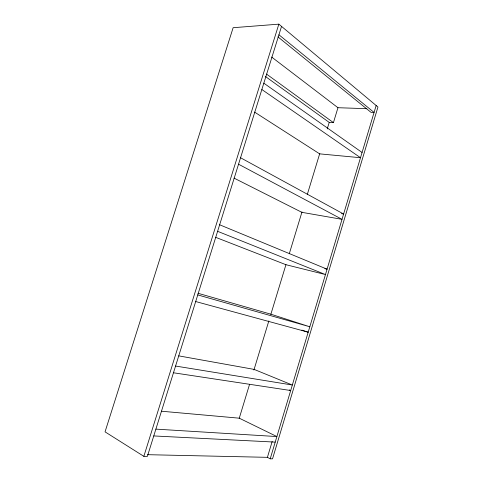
<?xml version="1.0" encoding="UTF-8"?>
<svg xmlns="http://www.w3.org/2000/svg" width="483" height="483" viewBox="0 0 483 483"><rect width="100%" height="100%" fill="white"/><g stroke="black" fill="none" stroke-linecap="round" stroke-linejoin="round"><path stroke-width="0.72" d="M147.538 454.684L267.413 457.335L270.214 458.808L376.154 105.511M267.413 457.335L272.195 441.402M239.206 418.387L249.524 384.456M253.913 370.02L268.844 320.929M270.818 314.433L285.966 264.618M289.263 253.792L301.996 211.922M307.26 194.595L319.776 153.443M327.239 128.901L329.219 122.404L265.233 76.356M329.219 122.404L333.433 122.628L337.961 107.715L271.651 57.054M143.849 456.338L278.848 24.15L233.138 27.712L105.046 431.856L143.849 456.338L147.375 456.405L281.541 26.402M270.214 458.808L272.533 458.85L377.954 107.015L278.848 24.15M337.961 107.715L366.832 108.693M153.763 435.938L275.219 442.108M155.882 429.127L276.886 436.56L239.266 418.181L161.328 411.208M173.469 372.773L290.694 390.524L289.305 389.944M175.564 366.048L292.336 385.029L254.106 369.392L178.686 355.856M341.421 213.655L343.618 214.023L240.558 157.76M324.878 268.651L327.076 269.182L219.644 224.776M195.693 301.537L308.178 332.201L301.821 330.1M197.764 294.914L309.808 326.774L270.891 314.198L198.018 293.278M215.774 237.37L285.942 264.702L325.464 274.555L217.61 231.309M234.02 178.1L301.869 212.333L342.024 219.336L238.542 164.202M254.589 112.11L319.649 153.86L360.499 157.718L261.846 89.518M263.827 83.173L362.075 152.471M266.556 74.104L333.433 122.628M277.936 36.877L370.98 112.322L374.077 112.442L278.926 34.77"/></g></svg>
